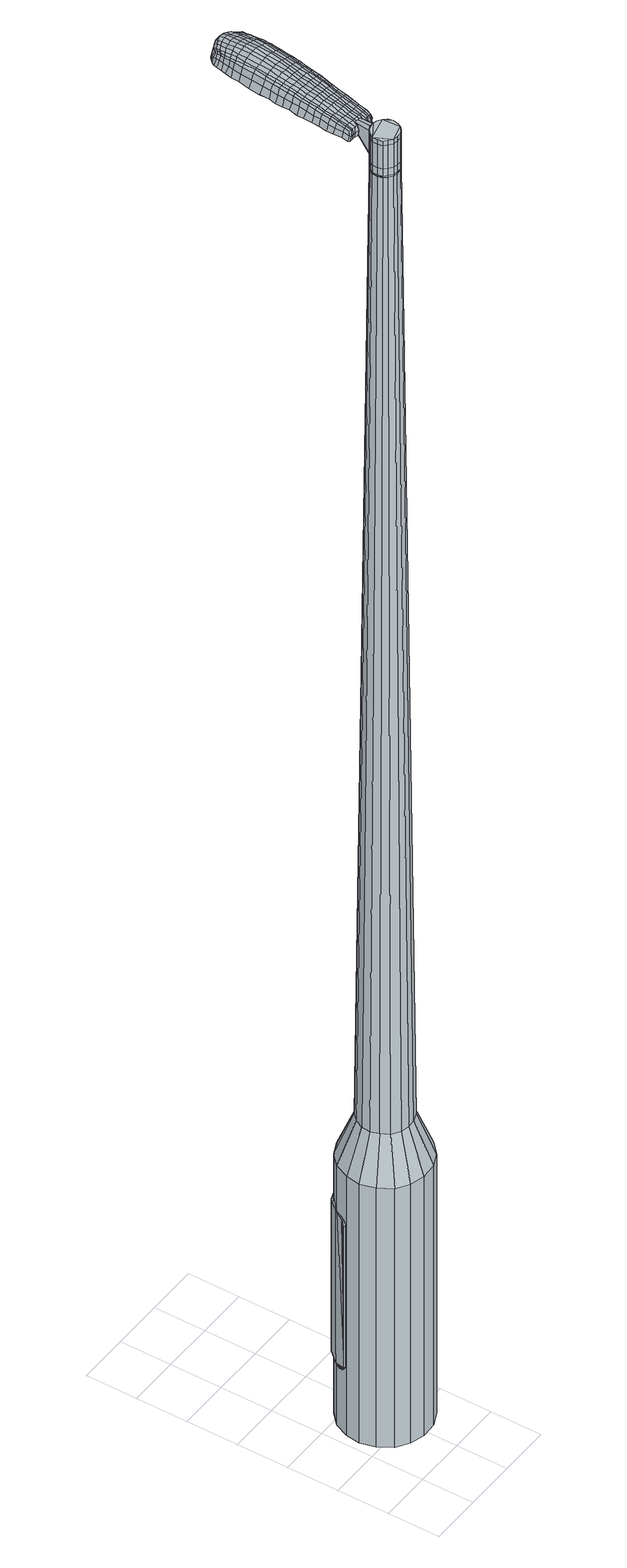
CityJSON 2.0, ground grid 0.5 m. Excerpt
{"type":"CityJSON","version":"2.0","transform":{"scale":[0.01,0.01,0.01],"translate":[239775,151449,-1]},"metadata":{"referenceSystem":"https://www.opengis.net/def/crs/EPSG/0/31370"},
"CityObjects":{
"object1":{"type":"GenericCityObject","attributes":{"cluster":864,"mean_distance_to_centroid":0.274,"new_centroid_x":239775.52,"new_centroid_y":151449.69,"mean_distance_to_camera":12.57,"H1":10.65,"H2":10.97,"Z_final":110.69,"cluster2":-1,"proj_x":239780.9,"proj_y":151450.23,"id_line":88898,"bearing_l":174.33,"distance":5.4,"orientation":"right","G_obj":84.33},"geometry":[{"type":"MultiSurface","lod":"2","boundaries":[[[0,1,2,3]],[[1,4,5,2]],[[4,6,7,5]],[[6,8,9,7]],[[8,10,11,9]],[[10,12,13,11]],[[12,14,15,13]],[[14,16,17,15]],[[16,18,19,17]],[[18,20,21,19]],[[20,22,23,21]],[[22,24,25,23]],[[24,26,27,25]],[[26,28,29,27]],[[28,30,31,29]],[[30,32,33,31]],[[32,34,35,33]],[[34,0,3,35]],[[36,37,38,39]],[[38,40,41,42]],[[41,43,42]],[[42,44,45,46]],[[45,47,46]],[[46,48,49,50]],[[49,51,50]],[[42,46,50,38]],[[50,52,39,38]],[[53,36,39]],[[2,5,7,35]],[[7,9,11,15]],[[11,13,15]],[[15,17,19,23]],[[19,21,23]],[[23,25,27,31]],[[27,29,31]],[[15,23,31,7]],[[31,33,35,7]],[[3,2,35]],[[1,0,54,55]],[[0,34,56,54]],[[34,32,57,56]],[[32,30,58,57]],[[30,28,59,58]],[[28,26,60,59]],[[26,24,61,60]],[[24,22,62,61]],[[22,20,63,62]],[[20,18,64,63]],[[18,16,65,64]],[[16,14,66,65]],[[14,12,67,66]],[[12,10,68,67]],[[10,8,69,68]],[[8,6,70,69]],[[6,4,71,70]],[[4,1,55,71]],[[55,54,72,73]],[[54,56,74,72]],[[56,57,75,74]],[[57,58,76,75]],[[58,59,77,76]],[[59,60,78,77]],[[60,61,79,78]],[[61,62,80,79]],[[62,63,81,80]],[[63,64,82,81]],[[64,65,83,82]],[[65,66,84,83]],[[66,67,85,84]],[[67,68,86,85]],[[68,69,87,86]],[[69,70,88,87]],[[70,71,89,88]],[[71,55,73,89]],[[72,90,91,73]],[[92,93,90,72]],[[75,94,93,92]],[[76,95,94,75]],[[96,97,95,76]],[[98,99,97,96]],[[100,101,99,98]],[[80,102,101,100]],[[81,103,102,80]],[[82,104,103,81]],[[105,106,104,82]],[[84,107,106,105]],[[108,109,107,84]],[[110,111,109,108]],[[112,113,111,110]],[[114,115,113,112]],[[89,116,115,114]],[[73,91,116,89]],[[117,118,119,120]],[[121,117,120,122]],[[123,121,122,124]],[[125,123,124,126]],[[127,125,126,128]],[[129,127,128,130]],[[131,129,130,132]],[[133,131,132,134]],[[135,133,134,136]],[[137,135,136,138]],[[139,137,138,140]],[[141,139,140,142]],[[143,141,142,144]],[[145,143,144,146]],[[147,145,146,148]],[[149,147,148,150]],[[74,92,72]],[[74,75,92]],[[77,96,76]],[[77,78,98,96]],[[78,79,100,98]],[[79,80,100]],[[83,105,82]],[[83,84,105]],[[85,108,84]],[[85,86,110,108]],[[86,87,112,110]],[[87,88,114,112]],[[88,89,114]],[[151,115,116]],[[151,152,113,115]],[[152,153,111,113]],[[153,154,109,111]],[[154,107,109]],[[155,106,107]],[[155,104,106]],[[156,101,102]],[[156,157,99,101]],[[157,158,97,99]],[[158,95,97]],[[159,93,94]],[[159,90,93]],[[39,52,149,160]],[[91,90,161,150]],[[53,39,160,118]],[[90,159,119,161]],[[36,53,118,117]],[[159,94,120,119]],[[37,36,117,121]],[[94,95,122,120]],[[38,37,121,123]],[[95,158,124,122]],[[40,38,123,125]],[[158,157,126,124]],[[41,40,125,127]],[[157,156,128,126]],[[43,41,127,129]],[[156,102,130,128]],[[42,43,129,131]],[[102,103,132,130]],[[44,42,131,133]],[[103,104,134,132]],[[45,44,133,135]],[[104,155,136,134]],[[47,45,135,137]],[[155,107,138,136]],[[46,47,137,139]],[[107,154,140,138]],[[48,46,139,141]],[[154,153,142,140]],[[49,48,141,143]],[[153,152,144,142]],[[51,49,143,145]],[[152,151,146,144]],[[50,51,145,147]],[[151,116,148,146]],[[52,50,147,149]],[[116,91,150,148]],[[149,150,162,163]],[[150,161,164,162]],[[161,119,165,164]],[[119,118,166,165]],[[118,160,167,166]],[[160,149,163,167]],[[168,169,170,171]],[[172,168,171,173]],[[168,172,174,175]],[[169,168,175,176]],[[177,178,179,180]],[[181,177,180,182]],[[177,181,183,184]],[[178,177,184,185]],[[186,187,188,189]],[[190,186,189,191]],[[186,190,192,193]],[[187,186,193,194]],[[195,196,197,198]],[[199,195,198,200]],[[195,199,201,202]],[[196,195,202,203]],[[204,205,206,207]],[[208,204,207,209]],[[204,208,210,211]],[[205,204,211,212]],[[213,214,215,216]],[[217,213,216,218]],[[213,217,219,220]],[[214,213,220,221]],[[222,223,224,225]],[[214,222,225,215]],[[222,214,221,226]],[[223,222,226,227]],[[228,229,230,231]],[[223,228,231,224]],[[228,223,227,232]],[[229,228,232,233]],[[234,172,173,235]],[[229,234,235,230]],[[234,229,233,236]],[[172,234,236,174]],[[237,238,239,240]],[[241,237,240,242]],[[237,241,243,244]],[[238,237,244,245]],[[246,247,248,249]],[[238,246,249,239]],[[246,238,245,250]],[[247,246,250,251]],[[252,253,254,255]],[[247,252,255,248]],[[252,247,251,256]],[[253,252,256,257]],[[258,259,260,261]],[[253,258,261,254]],[[258,253,257,262]],[[259,258,262,263]],[[264,169,176,265]],[[259,264,265,260]],[[264,259,263,266]],[[169,264,266,170]],[[267,268,269,270]],[[271,267,270,272]],[[267,271,273,274]],[[268,267,274,275]],[[276,277,278,279]],[[268,276,279,269]],[[276,268,275,280]],[[277,276,280,281]],[[282,283,284,285]],[[277,282,285,278]],[[282,277,281,286]],[[283,282,286,287]],[[288,181,182,289]],[[283,288,289,284]],[[288,283,287,290]],[[181,288,290,183]],[[291,292,293,294]],[[295,291,294,296]],[[291,295,297,298]],[[292,291,298,299]],[[300,301,302,303]],[[292,300,303,293]],[[300,292,299,304]],[[301,300,304,305]],[[306,307,308,309]],[[301,306,309,302]],[[306,301,305,310]],[[307,306,310,311]],[[312,313,314,315]],[[307,312,315,308]],[[312,307,311,316]],[[313,312,316,317]],[[318,178,185,319]],[[313,318,319,314]],[[318,313,317,320]],[[178,318,320,179]],[[321,207,206,322]],[[323,321,322,324]],[[321,323,325,326]],[[207,321,326,209]],[[327,323,324,328]],[[329,327,328,330]],[[327,329,331,332]],[[323,327,332,325]],[[333,329,330,334]],[[335,333,334,336]],[[333,335,337,338]],[[329,333,338,331]],[[339,335,336,340]],[[341,339,340,342]],[[339,341,343,344]],[[335,339,344,337]],[[345,341,342,346]],[[196,345,346,197]],[[345,196,203,347]],[[341,345,347,343]],[[348,349,194,193]],[[350,348,193,192]],[[348,350,351,352]],[[349,348,352,353]],[[354,355,353,352]],[[356,354,352,351]],[[354,356,357,358]],[[355,354,358,359]],[[360,361,359,358]],[[362,360,358,357]],[[360,362,363,364]],[[361,360,364,365]],[[366,367,365,364]],[[368,366,364,363]],[[366,368,201,199]],[[367,366,199,200]],[[369,370,371,372]],[[271,369,372,273]],[[369,271,272,373]],[[370,369,373,374]],[[375,190,191,376]],[[370,375,376,371]],[[375,370,374,377]],[[190,375,377,192]],[[378,379,380,381]],[[217,378,381,219]],[[378,217,218,382]],[[379,378,382,383]],[[384,385,386,387]],[[379,384,387,380]],[[384,379,383,388]],[[385,384,388,389]],[[390,187,194,391]],[[385,390,391,386]],[[390,385,389,392]],[[187,390,392,188]],[[393,394,395,396]],[[175,393,396,176]],[[393,175,174,397]],[[394,393,397,398]],[[399,400,401,402]],[[394,399,402,395]],[[399,394,398,403]],[[400,399,403,404]],[[405,198,197,406]],[[400,405,406,401]],[[405,400,404,407]],[[198,405,407,200]],[[408,409,410,411]],[[180,408,411,182]],[[408,180,179,412]],[[409,408,412,413]],[[414,202,201,415]],[[409,414,415,410]],[[414,409,413,416]],[[202,414,416,203]],[[417,418,419,420]],[[295,417,420,297]],[[417,295,296,421]],[[418,417,421,422]],[[423,208,209,424]],[[418,423,424,419]],[[423,418,422,425]],[[208,423,425,210]],[[426,427,428,429]],[[241,426,429,243]],[[426,241,242,430]],[[427,426,430,431]],[[432,433,434,435]],[[427,432,435,428]],[[432,427,431,436]],[[433,432,436,437]],[[438,205,212,439]],[[433,438,439,434]],[[438,433,437,440]],[[205,438,440,206]],[[441,442,431,430]],[[240,441,430,242]],[[441,240,239,443]],[[442,441,443,444]],[[445,446,437,436]],[[442,445,436,431]],[[445,442,444,447]],[[446,445,447,448]],[[449,322,206,440]],[[446,449,440,437]],[[449,446,448,450]],[[322,449,450,324]],[[451,452,453,454]],[[298,451,454,299]],[[451,298,297,420]],[[452,451,420,419]],[[455,326,325,456]],[[452,455,456,453]],[[455,452,419,424]],[[326,455,424,209]],[[457,458,444,443]],[[249,457,443,239]],[[457,249,248,459]],[[458,457,459,460]],[[461,462,448,447]],[[458,461,447,444]],[[461,458,460,463]],[[462,461,463,464]],[[465,328,324,450]],[[462,465,450,448]],[[465,462,464,466]],[[328,465,466,330]],[[467,468,469,470]],[[304,467,470,305]],[[467,304,299,454]],[[468,467,454,453]],[[471,332,331,472]],[[468,471,472,469]],[[471,468,453,456]],[[332,471,456,325]],[[473,474,460,459]],[[255,473,459,248]],[[473,255,254,475]],[[474,473,475,476]],[[477,478,464,463]],[[474,477,463,460]],[[477,474,476,479]],[[478,477,479,480]],[[481,334,330,466]],[[478,481,466,464]],[[481,478,480,482]],[[334,481,482,336]],[[483,484,485,486]],[[310,483,486,311]],[[483,310,305,470]],[[484,483,470,469]],[[487,338,337,488]],[[484,487,488,485]],[[487,484,469,472]],[[338,487,472,331]],[[489,490,476,475]],[[261,489,475,254]],[[489,261,260,491]],[[490,489,491,492]],[[493,494,480,479]],[[490,493,479,476]],[[493,490,492,495]],[[494,493,495,496]],[[497,340,336,482]],[[494,497,482,480]],[[497,494,496,498]],[[340,497,498,342]],[[499,500,501,502]],[[316,499,502,317]],[[499,316,311,486]],[[500,499,486,485]],[[503,344,343,504]],[[500,503,504,501]],[[503,500,485,488]],[[344,503,488,337]],[[505,506,492,491]],[[265,505,491,260]],[[505,265,176,396]],[[506,505,396,395]],[[507,508,496,495]],[[506,507,495,492]],[[507,506,395,402]],[[508,507,402,401]],[[509,346,342,498]],[[508,509,498,496]],[[509,508,401,406]],[[346,509,406,197]],[[510,511,413,412]],[[320,510,412,179]],[[510,320,317,502]],[[511,510,502,501]],[[512,347,203,416]],[[511,512,416,413]],[[512,511,501,504]],[[347,512,504,343]],[[513,514,374,373]],[[270,513,373,272]],[[513,270,269,515]],[[514,513,515,516]],[[517,350,192,377]],[[514,517,377,374]],[[517,514,516,518]],[[350,517,518,351]],[[519,520,521,522]],[[220,519,522,221]],[[519,220,219,381]],[[520,519,381,380]],[[523,524,525,526]],[[520,523,526,521]],[[523,520,380,387]],[[524,523,387,386]],[[527,349,353,528]],[[524,527,528,525]],[[527,524,386,391]],[[349,527,391,194]],[[529,530,516,515]],[[279,529,515,269]],[[529,279,278,531]],[[530,529,531,532]],[[533,356,351,518]],[[530,533,518,516]],[[533,530,532,534]],[[356,533,534,357]],[[535,536,537,538]],[[226,535,538,227]],[[535,226,221,522]],[[536,535,522,521]],[[539,540,541,542]],[[536,539,542,537]],[[539,536,521,526]],[[540,539,526,525]],[[543,355,359,544]],[[540,543,544,541]],[[543,540,525,528]],[[355,543,528,353]],[[545,546,532,531]],[[285,545,531,278]],[[545,285,284,547]],[[546,545,547,548]],[[549,362,357,534]],[[546,549,534,532]],[[549,546,548,550]],[[362,549,550,363]],[[551,552,553,554]],[[232,551,554,233]],[[551,232,227,538]],[[552,551,538,537]],[[555,556,557,558]],[[552,555,558,553]],[[555,552,537,542]],[[556,555,542,541]],[[559,361,365,560]],[[556,559,560,557]],[[559,556,541,544]],[[361,559,544,359]],[[561,562,548,547]],[[289,561,547,284]],[[561,289,182,411]],[[562,561,411,410]],[[563,368,363,550]],[[562,563,550,548]],[[563,562,410,415]],[[368,563,415,201]],[[564,565,398,397]],[[236,564,397,174]],[[564,236,233,554]],[[565,564,554,553]],[[566,567,404,403]],[[565,566,403,398]],[[566,565,553,558]],[[567,566,558,557]],[[568,367,200,407]],[[567,568,407,404]],[[568,567,557,560]],[[367,568,560,365]],[[569,570,571,572]],[[572,571,573,574]],[[575,573,571,576]],[[576,571,570,577]],[[578,579,580,581]],[[581,580,582,583]],[[584,582,580,585]],[[585,580,579,586]],[[587,588,589,590]],[[590,589,591,592]],[[593,591,589,594]],[[594,589,588,595]],[[596,597,598,599]],[[599,598,600,601]],[[602,600,598,603]],[[603,598,597,604]],[[605,606,607,608]],[[608,607,609,610]],[[611,609,607,612]],[[612,607,606,613]],[[614,615,616,617]],[[617,616,618,619]],[[620,618,616,621]],[[621,616,615,622]],[[623,624,625,626]],[[626,625,615,614]],[[622,615,625,627]],[[627,625,624,628]],[[629,630,631,632]],[[632,631,624,623]],[[628,624,631,633]],[[633,631,630,634]],[[574,573,635,636]],[[636,635,630,629]],[[634,630,635,637]],[[637,635,573,575]],[[638,639,640,641]],[[641,640,642,643]],[[644,642,640,645]],[[645,640,639,646]],[[647,648,649,650]],[[650,649,639,638]],[[646,639,649,651]],[[651,649,648,652]],[[653,654,655,656]],[[656,655,648,647]],[[652,648,655,657]],[[657,655,654,658]],[[659,660,661,662]],[[662,661,654,653]],[[658,654,661,663]],[[663,661,660,664]],[[577,570,665,666]],[[666,665,660,659]],[[664,660,665,667]],[[667,665,570,569]],[[668,669,670,671]],[[671,670,672,673]],[[674,672,670,675]],[[675,670,669,676]],[[677,678,679,680]],[[680,679,669,668]],[[676,669,679,681]],[[681,679,678,682]],[[683,684,685,686]],[[686,685,678,677]],[[682,678,685,687]],[[687,685,684,688]],[[583,582,689,690]],[[690,689,684,683]],[[688,684,689,691]],[[691,689,582,584]],[[692,693,694,695]],[[695,694,696,697]],[[698,696,694,699]],[[699,694,693,700]],[[701,702,703,704]],[[704,703,693,692]],[[700,693,703,705]],[[705,703,702,706]],[[707,708,709,710]],[[710,709,702,701]],[[706,702,709,711]],[[711,709,708,712]],[[713,714,715,716]],[[716,715,708,707]],[[712,708,715,717]],[[717,715,714,718]],[[586,579,719,720]],[[720,719,714,713]],[[718,714,719,721]],[[721,719,579,578]],[[605,608,722,723]],[[723,722,724,725]],[[726,724,722,727]],[[727,722,608,610]],[[725,724,728,729]],[[729,728,730,731]],[[732,730,728,733]],[[733,728,724,726]],[[731,730,734,735]],[[735,734,736,737]],[[738,736,734,739]],[[739,734,730,732]],[[737,736,740,741]],[[741,740,742,743]],[[744,742,740,745]],[[745,740,736,738]],[[743,742,746,747]],[[747,746,597,596]],[[604,597,746,748]],[[748,746,742,744]],[[595,749,750,594]],[[594,750,751,593]],[[752,751,750,753]],[[753,750,749,754]],[[754,755,756,753]],[[753,756,757,752]],[[758,757,756,759]],[[759,756,755,760]],[[760,761,762,759]],[[759,762,763,758]],[[764,763,762,765]],[[765,762,761,766]],[[766,767,768,765]],[[765,768,769,764]],[[602,769,768,600]],[[600,768,767,601]],[[770,771,772,773]],[[773,772,672,674]],[[673,672,772,774]],[[774,772,771,775]],[[592,591,776,777]],[[777,776,771,770]],[[775,771,776,778]],[[778,776,591,593]],[[779,780,781,782]],[[782,781,618,620]],[[619,618,781,783]],[[783,781,780,784]],[[785,786,787,788]],[[788,787,780,779]],[[784,780,787,789]],[[789,787,786,790]],[[595,588,791,792]],[[792,791,786,785]],[[790,786,791,793]],[[793,791,588,587]],[[794,795,796,797]],[[797,796,576,577]],[[575,576,796,798]],[[798,796,795,799]],[[800,801,802,803]],[[803,802,795,794]],[[799,795,802,804]],[[804,802,801,805]],[[596,599,806,807]],[[807,806,801,800]],[[805,801,806,808]],[[808,806,599,601]],[[809,810,811,812]],[[812,811,581,583]],[[578,581,811,813]],[[813,811,810,814]],[[602,603,815,816]],[[816,815,810,809]],[[814,810,815,817]],[[817,815,603,604]],[[818,819,820,821]],[[821,820,696,698]],[[697,696,820,822]],[[822,820,819,823]],[[610,609,824,825]],[[825,824,819,818]],[[823,819,824,826]],[[826,824,609,611]],[[827,828,642,829]],[[829,642,644]],[[643,642,830]],[[830,642,828,831]],[[832,833,834,835]],[[835,834,828,827]],[[831,828,834,836]],[[836,834,833,837]],[[613,606,838,839]],[[839,838,833,832]],[[837,833,838,840]],[[840,838,606,605]],[[831,841,842,830]],[[830,842,641,643]],[[638,641,842,843]],[[843,842,841,844]],[[837,845,846,836]],[[836,846,841,831]],[[844,841,846,847]],[[847,846,845,848]],[[605,723,849,840]],[[840,849,845,837]],[[848,845,849,850]],[[850,849,723,725]],[[851,852,853,854]],[[854,853,699,700]],[[698,699,853,821]],[[821,853,852,818]],[[726,727,855,856]],[[856,855,852,851]],[[818,852,855,825]],[[825,855,727,610]],[[844,857,858,843]],[[843,858,650,638]],[[647,650,858,859]],[[859,858,857,860]],[[848,861,862,847]],[[847,862,857,844]],[[860,857,862,863]],[[863,862,861,864]],[[725,729,865,850]],[[850,865,861,848]],[[864,861,865,866]],[[866,865,729,731]],[[867,868,869,870]],[[870,869,705,706]],[[700,705,869,854]],[[854,869,868,851]],[[732,733,871,872]],[[872,871,868,867]],[[851,868,871,856]],[[856,871,733,726]],[[860,873,874,859]],[[859,874,656,647]],[[653,656,874,875]],[[875,874,873,876]],[[864,877,878,863]],[[863,878,873,860]],[[876,873,878,879]],[[879,878,877,880]],[[731,735,881,866]],[[866,881,877,864]],[[880,877,881,882]],[[882,881,735,737]],[[883,884,885,886]],[[886,885,711,712]],[[706,711,885,870]],[[870,885,884,867]],[[738,739,887,888]],[[888,887,884,883]],[[867,884,887,872]],[[872,887,739,732]],[[876,889,890,875]],[[875,890,662,653]],[[659,662,890,891]],[[891,890,889,892]],[[880,893,894,879]],[[879,894,889,876]],[[892,889,894,895]],[[895,894,893,896]],[[737,741,897,882]],[[882,897,893,880]],[[896,893,897,898]],[[898,897,741,743]],[[899,900,901,902]],[[902,901,717,718]],[[712,717,901,886]],[[886,901,900,883]],[[744,745,903,904]],[[904,903,900,899]],[[883,900,903,888]],[[888,903,745,738]],[[892,905,906,891]],[[891,906,666,659]],[[577,666,906,797]],[[797,906,905,794]],[[896,907,908,895]],[[895,908,905,892]],[[794,905,908,803]],[[803,908,907,800]],[[743,747,909,898]],[[898,909,907,896]],[[800,907,909,807]],[[807,909,747,596]],[[814,910,911,813]],[[813,911,721,578]],[[718,721,911,902]],[[902,911,910,899]],[[604,748,912,817]],[[817,912,910,814]],[[899,910,912,904]],[[904,912,748,744]],[[775,913,914,774]],[[774,914,671,673]],[[668,671,914,915]],[[915,914,913,916]],[[593,751,917,778]],[[778,917,913,775]],[[916,913,917,918]],[[918,917,751,752]],[[919,920,921,922]],[[922,921,621,622]],[[620,621,921,782]],[[782,921,920,779]],[[923,924,925,926]],[[926,925,920,919]],[[779,920,925,788]],[[788,925,924,785]],[[754,749,927,928]],[[928,927,924,923]],[[785,924,927,792]],[[792,927,749,595]],[[916,929,930,915]],[[915,930,680,668]],[[677,680,930,931]],[[931,930,929,932]],[[752,757,933,918]],[[918,933,929,916]],[[932,929,933,934]],[[934,933,757,758]],[[935,936,937,938]],[[938,937,627,628]],[[622,627,937,922]],[[922,937,936,919]],[[939,940,941,942]],[[942,941,936,935]],[[919,936,941,926]],[[926,941,940,923]],[[760,755,943,944]],[[944,943,940,939]],[[923,940,943,928]],[[928,943,755,754]],[[932,945,946,931]],[[931,946,686,677]],[[683,686,946,947]],[[947,946,945,948]],[[758,763,949,934]],[[934,949,945,932]],[[948,945,949,950]],[[950,949,763,764]],[[951,952,953,954]],[[954,953,633,634]],[[628,633,953,938]],[[938,953,952,935]],[[955,956,957,958]],[[958,957,952,951]],[[935,952,957,942]],[[942,957,956,939]],[[766,761,959,960]],[[960,959,956,955]],[[939,956,959,944]],[[944,959,761,760]],[[948,961,962,947]],[[947,962,690,683]],[[583,690,962,812]],[[812,962,961,809]],[[764,769,963,950]],[[950,963,961,948]],[[809,961,963,816]],[[816,963,769,602]],[[799,964,965,798]],[[798,965,637,575]],[[634,637,965,954]],[[954,965,964,951]],[[805,966,967,804]],[[804,967,964,799]],[[951,964,967,958]],[[958,967,966,955]],[[601,767,968,808]],[[808,968,966,805]],[[955,966,968,960]],[[960,968,767,766]],[[569,572,171,170]],[[572,574,173,171]],[[584,585,184,183]],[[585,586,185,184]],[[587,590,189,188]],[[590,592,191,189]],[[611,612,211,210]],[[612,613,212,211]],[[614,617,216,215]],[[617,619,218,216]],[[623,626,225,224]],[[626,614,215,225]],[[629,632,231,230]],[[632,623,224,231]],[[574,636,235,173]],[[636,629,230,235]],[[644,645,244,243]],[[645,646,245,244]],[[646,651,250,245]],[[651,652,251,250]],[[652,657,256,251]],[[657,658,257,256]],[[658,663,262,257]],[[663,664,263,262]],[[664,667,266,263]],[[667,569,170,266]],[[674,675,274,273]],[[675,676,275,274]],[[676,681,280,275]],[[681,682,281,280]],[[682,687,286,281]],[[687,688,287,286]],[[688,691,290,287]],[[691,584,183,290]],[[692,695,294,293]],[[695,697,296,294]],[[701,704,303,302]],[[704,692,293,303]],[[707,710,309,308]],[[710,701,302,309]],[[713,716,315,314]],[[716,707,308,315]],[[586,720,319,185]],[[720,713,314,319]],[[770,773,372,371]],[[773,674,273,372]],[[592,777,376,191]],[[777,770,371,376]],[[619,783,382,218]],[[783,784,383,382]],[[784,789,388,383]],[[789,790,389,388]],[[790,793,392,389]],[[793,587,188,392]],[[697,822,421,296]],[[822,823,422,421]],[[823,826,425,422]],[[826,611,210,425]],[[827,829,429,428]],[[829,644,243,429]],[[832,835,435,434]],[[835,827,428,435]],[[613,839,439,212]],[[839,832,434,439]],[[969,970,971,972]],[[973,974,972,971]],[[975,976,977,978]],[[979,980,981,982]],[[970,983,984,971]],[[985,973,971,984]],[[986,975,978,987]],[[988,989,980,979]],[[983,990,991,984]],[[991,992,985,984]],[[993,986,987,994]],[[995,989,988,996]],[[990,997,998,991]],[[998,999,992,991]],[[1000,993,994,1001]],[[1002,995,996,1003]],[[1004,1005,1006,1007]],[[1008,1009,1005,1004]],[[1008,1010,1011,1009]],[[1010,1012,1013,1011]],[[1014,1015,1016,1017]],[[1018,1019,1015,1014]],[[1020,1021,1019,1018]],[[1022,1023,1021,1020]],[[1017,1006,1005,1014]],[[1014,1005,1009,1018]],[[1009,1011,1020,1018]],[[1011,1013,1022,1020]],[[978,977,974,973]],[[987,978,973,985]],[[992,994,987,985]],[[999,1001,994,992]],[[979,982,976,975]],[[988,979,975,986]],[[996,988,986,993]],[[1003,996,993,1000]],[[980,1004,1007,981]],[[989,1008,1004,980]],[[1010,1008,989,995]],[[1012,1010,995,1002]],[[1024,1025,1026,1027]],[[1026,1028,1029,1030]],[[1026,1030,1031,1032]],[[1026,1032,1027]],[[1033,1024,1027,1034]],[[1035,1034,1027,1036]],[[1037,1036,1027]],[[1038,1026,1025,1039]],[[1040,1038,1039,1041]],[[1042,1040,1041,1043]],[[1044,1042,1043,1045]],[[1046,1044,1045,1047]],[[1047,1048,1049,1050]],[[1047,1050,1051,1052]],[[1047,1052,1053,1054]],[[1053,1055,1056,1057]],[[1053,1057,1058,1059]],[[1053,1059,1054]],[[1047,1054,1046]],[[1060,1061,1025,1024]],[[1062,1063,1028,1026]],[[1064,1065,1037,1027]],[[1061,1066,1039,1025]],[[1067,1062,1026,1038]],[[1066,1068,1041,1039]],[[1069,1067,1038,1040]],[[1068,1070,1043,1041]],[[1071,1069,1040,1042]],[[1070,1072,1045,1043]],[[1073,1071,1042,1044]],[[1072,1074,1047,1045]],[[1075,1073,1044,1046]],[[1074,1076,1048,1047]],[[1077,1078,1055,1053]],[[1079,1075,1046,1054]],[[1049,1048,1076,1080]],[[1050,1049,1080,1081]],[[1051,1050,1081,1082]],[[1052,1051,1082,1083]],[[1053,1052,1083,1077]],[[1084,1060,1024,1033]],[[1085,1084,1033,1034]],[[1086,1085,1034,1035]],[[1087,1086,1035,1036]],[[1065,1087,1036,1037]],[[1029,1028,1063,1088]],[[1056,1055,1078,1089]],[[1030,1029,1088,1090]],[[1031,1030,1090,1091]],[[1032,1031,1091,1092]],[[1027,1032,1092,1064]],[[1057,1056,1089,1093]],[[1058,1057,1093,1094]],[[1059,1058,1094,1095]],[[1054,1059,1095,1079]]]}]}
},
"vertices":[
[55,113,384],[69,109,384],[69,109,96],[55,113,96],[81,101,384],[81,101,96],[89,88,384],[89,88,96],[93,74,384],[93,74,96],[91,60,384],[91,60,96],[85,46,384],[85,46,96],[74,36,384],[74,36,96],[61,30,384],[61,30,96],[46,29,384],[46,29,96],[32,33,384],[32,33,96],[20,41,384],[20,41,96],[12,54,384],[12,54,96],[8,68,384],[8,68,96],[10,82,384],[10,82,96],[16,96,384],[16,96,96],[27,106,384],[27,106,96],[40,112,384],[40,112,96],[43,82,1524],[40,79,1524],[37,75,1524],[52,84,1524],[37,70,1524],[38,65,1524],[45,59,1524],[41,62,1524],[49,58,1524],[54,58,1524],[61,63,1524],[58,60,1524],[63,67,1524],[64,72,1524],[60,80,1524],[63,77,1524],[56,83,1524],[47,84,1524],[53,96,429],[61,94,429],[44,95,429],[36,92,429],[30,86,429],[26,78,429],[25,69,429],[28,61,429],[32,53,429],[40,48,429],[48,46,429],[57,47,429],[65,50,429],[71,56,429],[75,64,429],[76,73,429],[73,81,429],[68,89,429],[52,84,1483],[56,83,1483],[47,84,1483],[43,82,1483],[40,79,1483],[37,75,1483],[37,70,1483],[38,65,1483],[41,62,1483],[45,59,1483],[49,58,1483],[54,58,1483],[58,60,1483],[61,63,1483],[63,67,1483],[64,72,1483],[63,77,1483],[60,80,1483],[52,84,1485],[56,83,1485],[47,83,1483],[47,83,1485],[43,82,1485],[40,79,1485],[38,74,1483],[38,74,1485],[38,70,1483],[38,70,1485],[39,66,1483],[39,66,1485],[41,62,1485],[45,59,1485],[49,58,1485],[54,59,1483],[54,59,1485],[58,60,1485],[61,64,1483],[61,64,1485],[63,68,1483],[63,68,1485],[63,72,1483],[63,72,1485],[62,76,1483],[62,76,1485],[60,80,1485],[43,82,1519],[47,84,1519],[47,84,1493],[43,82,1493],[40,79,1519],[40,79,1493],[37,75,1519],[37,75,1493],[37,70,1519],[37,70,1493],[38,65,1519],[38,65,1493],[41,62,1519],[41,62,1493],[45,59,1519],[45,59,1493],[49,58,1519],[49,58,1493],[54,58,1519],[54,58,1493],[58,60,1519],[58,60,1493],[61,63,1519],[61,63,1493],[63,67,1519],[63,67,1493],[64,72,1519],[64,72,1493],[63,77,1519],[63,77,1493],[60,80,1519],[60,80,1493],[56,83,1519],[56,83,1493],[63,77,1485],[64,72,1485],[63,67,1485],[61,63,1485],[54,58,1485],[38,65,1485],[37,70,1485],[37,75,1485],[47,84,1485],[52,84,1519],[52,84,1493],[57,103,1513],[57,103,1518],[54,103,1513],[50,103,1513],[50,103,1518],[54,103,1518],[80,175,1519],[79,168,1518],[81,169,1509],[82,176,1510],[82,183,1519],[83,184,1510],[80,183,1526],[79,174,1525],[78,167,1525],[42,179,1519],[42,172,1518],[43,171,1525],[44,178,1525],[43,187,1519],[44,186,1526],[41,189,1510],[41,180,1510],[40,173,1509],[67,250,1519],[70,250,1519],[71,251,1513],[67,251,1513],[63,249,1519],[63,250,1513],[63,248,1524],[67,248,1524],[70,248,1524],[60,176,1530],[59,169,1529],[62,169,1529],[63,176,1530],[60,186,1531],[64,185,1531],[57,186,1530],[56,177,1530],[55,169,1529],[52,96,1512],[54,96,1512],[54,97,1517],[52,97,1517],[49,96,1512],[49,98,1517],[49,97,1506],[52,97,1506],[55,97,1506],[85,234,1519],[85,231,1519],[86,231,1512],[86,235,1512],[85,236,1518],[86,237,1512],[84,236,1522],[84,234,1523],[84,230,1524],[85,226,1519],[85,220,1519],[86,221,1512],[87,227,1512],[84,225,1524],[84,220,1525],[85,214,1519],[84,206,1519],[86,207,1511],[86,215,1511],[83,214,1526],[83,206,1526],[83,195,1519],[84,196,1510],[81,194,1526],[69,102,1513],[70,109,1513],[69,109,1518],[68,101,1517],[68,96,1512],[67,97,1516],[69,97,1506],[70,103,1507],[71,110,1507],[71,117,1514],[73,124,1515],[71,123,1520],[70,116,1519],[73,118,1507],[74,125,1507],[74,132,1515],[75,139,1516],[73,138,1522],[72,131,1521],[75,132,1508],[76,140,1508],[76,146,1517],[77,153,1517],[76,153,1524],[75,145,1523],[78,147,1508],[79,155,1509],[78,161,1518],[77,160,1524],[80,162,1509],[49,238,1519],[49,235,1519],[50,234,1524],[51,238,1523],[50,241,1518],[51,240,1522],[49,242,1512],[48,239,1512],[47,236,1512],[48,230,1519],[47,224,1519],[48,224,1525],[49,230,1524],[46,231,1512],[45,226,1512],[46,219,1519],[45,211,1519],[46,210,1526],[47,218,1526],[44,220,1511],[44,212,1511],[44,199,1519],[45,198,1526],[42,201,1510],[39,105,1513],[39,113,1513],[38,114,1507],[38,106,1507],[39,99,1512],[38,100,1506],[40,100,1516],[40,104,1517],[40,112,1518],[39,120,1514],[40,128,1515],[39,129,1507],[38,121,1507],[41,119,1519],[41,127,1520],[40,135,1515],[40,142,1516],[39,144,1508],[39,136,1508],[41,134,1521],[42,141,1522],[41,150,1517],[41,157,1517],[40,159,1509],[39,151,1508],[42,149,1523],[42,156,1524],[41,165,1518],[40,166,1509],[43,163,1524],[52,103,1519],[55,102,1519],[53,110,1520],[56,110,1520],[50,110,1520],[50,103,1519],[54,117,1522],[57,117,1522],[55,125,1523],[57,125,1523],[52,125,1523],[51,118,1521],[55,132,1524],[58,132,1524],[56,140,1525],[59,139,1525],[53,140,1525],[52,133,1524],[57,147,1526],[60,147,1526],[57,154,1527],[61,154,1527],[54,155,1527],[53,147,1526],[58,162,1528],[61,161,1528],[55,162,1528],[66,246,1527],[70,245,1527],[62,245,1526],[62,241,1527],[66,241,1528],[70,241,1528],[65,235,1529],[69,234,1529],[61,234,1528],[60,227,1530],[64,227,1530],[68,227,1530],[64,220,1531],[67,220,1531],[60,220,1530],[59,211,1531],[63,211,1531],[67,211,1531],[62,198,1531],[65,198,1531],[58,198,1531],[51,243,1518],[54,245,1519],[53,246,1513],[50,243,1513],[52,241,1523],[54,243,1523],[58,247,1519],[58,248,1513],[58,246,1524],[84,239,1518],[82,241,1518],[82,240,1523],[83,237,1523],[85,239,1513],[83,242,1513],[80,244,1519],[77,247,1519],[77,245,1524],[80,242,1523],[81,245,1513],[78,247,1513],[74,248,1519],[74,247,1524],[74,249,1513],[77,174,1528],[75,174,1528],[74,167,1528],[76,167,1527],[78,183,1528],[76,183,1529],[73,175,1529],[69,175,1530],[68,168,1529],[72,168,1528],[74,184,1529],[71,184,1530],[66,176,1530],[65,168,1529],[67,185,1531],[45,177,1528],[47,177,1529],[48,186,1529],[46,186,1528],[45,170,1527],[47,170,1528],[51,177,1529],[52,186,1530],[51,170,1528],[40,97,1512],[42,97,1512],[42,98,1517],[41,98,1517],[39,98,1506],[41,98,1506],[45,97,1512],[46,98,1517],[45,98,1506],[66,95,1512],[65,95,1512],[66,95,1506],[67,95,1506],[66,96,1517],[64,96,1517],[62,95,1512],[60,95,1512],[60,96,1506],[63,96,1506],[62,96,1517],[60,96,1517],[57,95,1512],[57,96,1506],[57,97,1517],[67,101,1519],[65,101,1519],[68,109,1520],[66,109,1520],[63,102,1519],[60,102,1519],[64,109,1520],[61,109,1520],[58,102,1519],[58,109,1520],[41,104,1519],[43,104,1519],[43,111,1520],[41,111,1520],[46,103,1519],[47,111,1520],[69,116,1521],[67,116,1521],[70,123,1522],[68,123,1522],[65,116,1521],[62,117,1521],[66,124,1522],[63,124,1523],[59,117,1522],[60,124,1523],[42,119,1521],[44,119,1521],[44,126,1522],[42,126,1522],[47,118,1521],[48,126,1522],[71,131,1523],[69,131,1523],[72,138,1524],[70,138,1524],[67,131,1523],[64,131,1524],[68,138,1525],[65,139,1525],[61,132,1524],[62,139,1525],[43,134,1523],[45,133,1523],[45,141,1524],[43,141,1524],[48,133,1524],[49,140,1525],[73,145,1525],[71,145,1525],[74,153,1526],[72,153,1526],[69,146,1526],[66,146,1526],[70,153,1527],[67,153,1527],[63,146,1526],[64,154,1527],[43,148,1525],[46,148,1525],[46,155,1526],[44,156,1526],[49,148,1526],[50,155,1527],[75,160,1527],[73,160,1527],[71,160,1527],[68,161,1528],[64,161,1528],[44,163,1527],[47,163,1527],[50,162,1528],[52,239,1525],[54,241,1525],[51,235,1526],[53,237,1526],[58,243,1526],[57,239,1527],[83,235,1525],[81,237,1525],[81,233,1526],[83,231,1525],[79,240,1525],[77,242,1526],[76,238,1527],[79,236,1526],[74,244,1526],[73,240,1527],[50,230,1526],[52,231,1527],[49,224,1527],[52,225,1528],[56,233,1528],[56,226,1529],[83,226,1526],[81,228,1527],[81,222,1528],[82,220,1527],[79,230,1527],[76,232,1528],[75,225,1529],[78,223,1528],[73,233,1528],[72,226,1530],[48,218,1528],[51,219,1529],[48,210,1528],[50,210,1529],[55,220,1529],[54,211,1530],[82,214,1528],[80,215,1528],[79,207,1529],[81,206,1528],[78,217,1529],[75,218,1530],[74,209,1530],[77,208,1530],[71,219,1530],[70,210,1531],[47,198,1529],[49,198,1529],[53,198,1530],[80,194,1528],[78,195,1529],[75,196,1530],[72,197,1530],[69,197,1531],[79,169,1509],[77,168,1518],[78,175,1518],[80,176,1509],[80,184,1519],[81,185,1510],[78,183,1525],[77,174,1525],[76,167,1525],[45,171,1525],[44,172,1518],[44,179,1518],[45,178,1525],[45,187,1519],[46,186,1525],[43,189,1510],[43,180,1509],[42,173,1509],[70,248,1513],[70,247,1519],[67,248,1519],[67,249,1513],[63,247,1519],[63,248,1513],[63,246,1524],[67,246,1524],[70,246,1524],[62,169,1528],[59,170,1528],[60,177,1529],[63,176,1529],[61,186,1529],[64,185,1529],[57,186,1529],[56,177,1529],[56,170,1528],[55,99,1516],[55,98,1512],[52,98,1512],[52,99,1516],[49,99,1512],[49,99,1516],[49,99,1506],[52,99,1506],[55,99,1506],[84,231,1512],[83,230,1519],[83,234,1518],[84,234,1512],[83,236,1518],[84,236,1512],[82,235,1522],[82,233,1523],[82,230,1523],[84,221,1512],[83,220,1519],[83,226,1519],[85,227,1512],[82,225,1524],[82,220,1525],[84,208,1511],[82,207,1519],[83,214,1519],[84,215,1511],[81,214,1525],[81,206,1526],[81,195,1519],[83,196,1510],[79,194,1526],[67,109,1518],[68,110,1513],[67,102,1513],[66,102,1517],[66,97,1512],[65,98,1515],[67,98,1506],[68,103,1506],[69,111,1507],[69,124,1520],[71,125,1514],[69,117,1514],[68,117,1519],[71,118,1507],[72,125,1507],[72,139,1522],[73,139,1516],[72,132,1515],[70,131,1521],[73,133,1508],[75,140,1508],[74,153,1523],[75,154,1517],[74,147,1516],[73,146,1522],[76,148,1508],[77,155,1508],[76,161,1517],[75,160,1524],[78,162,1509],[52,234,1523],[51,234,1519],[51,238,1518],[52,237,1523],[52,239,1518],[53,239,1522],[51,240,1512],[50,239,1512],[49,236,1512],[50,223,1525],[49,224,1519],[50,230,1519],[51,229,1524],[48,231,1512],[47,225,1512],[48,210,1526],[47,210,1519],[48,218,1519],[49,217,1525],[46,220,1511],[45,212,1511],[46,199,1519],[47,198,1526],[44,200,1510],[40,114,1507],[41,113,1513],[41,105,1513],[40,106,1506],[41,100,1512],[40,101,1506],[42,101,1515],[42,104,1517],[42,112,1518],[40,129,1507],[42,128,1514],[41,120,1514],[40,121,1507],[42,119,1519],[43,127,1520],[41,144,1508],[42,142,1516],[42,135,1515],[41,136,1508],[43,134,1521],[44,142,1522],[42,159,1508],[43,157,1517],[43,150,1516],[41,151,1508],[44,149,1522],[44,156,1523],[43,164,1517],[42,166,1509],[45,163,1524],[53,104,1518],[55,103,1518],[53,111,1519],[56,110,1519],[50,111,1519],[50,104,1518],[54,118,1520],[57,118,1520],[55,125,1521],[57,125,1521],[52,126,1521],[51,118,1520],[55,133,1523],[58,133,1523],[56,140,1524],[59,140,1524],[53,141,1524],[52,133,1523],[57,148,1525],[60,147,1525],[58,155,1526],[60,155,1526],[54,155,1526],[54,148,1525],[58,162,1527],[61,162,1527],[55,163,1527],[70,244,1526],[66,244,1526],[63,244,1525],[62,240,1526],[66,240,1526],[69,240,1526],[69,234,1528],[65,234,1528],[62,234,1527],[61,227,1528],[65,227,1529],[68,226,1529],[67,219,1530],[64,220,1530],[60,220,1529],[59,211,1530],[63,211,1530],[66,211,1530],[65,198,1530],[62,198,1530],[58,198,1530],[54,244,1513],[55,243,1518],[53,241,1518],[52,242,1512],[54,240,1523],[55,241,1523],[59,245,1519],[58,246,1513],[59,244,1523],[80,238,1523],[81,240,1518],[82,237,1518],[81,236,1523],[83,238,1512],[82,240,1512],[76,243,1523],[76,245,1519],[79,242,1519],[78,241,1523],[79,243,1513],[76,245,1513],[73,246,1519],[73,245,1524],[73,247,1513],[74,168,1527],[75,175,1527],[76,174,1527],[75,167,1526],[77,183,1527],[76,183,1528],[68,168,1528],[69,176,1528],[72,175,1528],[71,168,1527],[73,184,1528],[70,184,1529],[66,176,1529],[65,169,1528],[67,185,1529],[49,186,1528],[48,177,1527],[46,177,1527],[47,186,1527],[46,170,1526],[47,170,1527],[52,177,1528],[53,186,1528],[51,170,1527],[43,100,1516],[42,99,1512],[41,99,1512],[42,100,1516],[40,100,1506],[41,100,1506],[45,99,1512],[46,100,1516],[45,100,1506],[66,98,1506],[65,97,1512],[67,97,1506],[65,98,1516],[64,98,1516],[61,98,1506],[60,97,1512],[63,97,1512],[63,98,1506],[62,98,1516],[60,98,1516],[57,98,1512],[58,99,1506],[57,99,1516],[65,102,1518],[66,102,1518],[67,109,1519],[66,109,1519],[60,103,1518],[63,103,1518],[64,110,1519],[61,110,1519],[58,103,1518],[58,110,1519],[44,112,1519],[43,105,1518],[42,105,1518],[43,112,1519],[46,104,1518],[47,111,1519],[67,117,1520],[68,117,1520],[69,124,1521],[68,124,1521],[62,117,1520],[65,117,1520],[65,124,1521],[63,125,1521],[59,117,1520],[60,125,1521],[45,127,1521],[44,119,1520],[43,119,1520],[43,127,1521],[47,119,1520],[48,126,1521],[69,131,1522],[70,131,1522],[71,139,1523],[70,139,1523],[64,132,1522],[66,132,1522],[67,139,1523],[65,139,1524],[61,132,1523],[62,140,1524],[46,141,1523],[45,134,1522],[44,134,1522],[44,141,1523],[49,134,1522],[49,141,1523],[71,146,1524],[72,146,1524],[73,153,1525],[72,153,1525],[65,147,1525],[68,146,1524],[69,154,1525],[66,154,1526],[63,147,1525],[63,154,1526],[47,156,1525],[46,149,1524],[45,149,1524],[45,156,1525],[50,148,1524],[50,156,1525],[73,160,1526],[74,160,1526],[67,161,1527],[70,161,1526],[64,162,1527],[47,163,1526],[46,163,1526],[51,163,1526],[55,239,1524],[53,238,1524],[53,235,1525],[54,236,1525],[59,242,1525],[58,238,1525],[80,233,1525],[80,236,1524],[81,234,1524],[81,231,1525],[76,237,1526],[76,241,1525],[78,239,1524],[78,235,1525],[73,243,1525],[73,239,1526],[53,231,1526],[52,230,1526],[51,224,1526],[52,225,1527],[57,232,1526],[56,226,1527],[80,221,1527],[80,227,1526],[81,226,1526],[81,220,1526],[75,225,1528],[75,231,1527],[78,229,1526],[77,223,1527],[72,233,1527],[71,226,1528],[52,218,1527],[50,218,1527],[49,210,1527],[51,210,1528],[56,219,1528],[55,211,1529],[79,207,1528],[79,215,1527],[80,214,1527],[80,206,1527],[73,209,1529],[74,218,1529],[77,216,1528],[76,208,1528],[71,219,1529],[70,210,1530],[50,198,1528],[48,198,1528],[54,198,1529],[77,195,1528],[78,195,1528],[72,197,1529],[75,196,1529],[68,197,1530],[67,98,1508],[60,98,1508],[65,131,1509],[72,130,1509],[67,152,1510],[76,151,1510],[72,191,1512],[81,190,1512],[80,172,1511],[70,173,1511],[74,209,1513],[75,223,1514],[84,222,1514],[83,208,1513],[54,99,1508],[57,131,1509],[59,153,1510],[63,192,1512],[61,174,1511],[65,210,1513],[66,223,1514],[47,100,1508],[49,132,1509],[50,154,1510],[54,193,1512],[52,175,1511],[57,224,1514],[55,211,1513],[40,100,1508],[41,133,1509],[42,154,1510],[44,194,1512],[43,176,1511],[48,225,1514],[46,212,1513],[76,236,1514],[75,241,1514],[82,240,1514],[84,235,1514],[67,237,1514],[68,242,1514],[59,238,1514],[61,242,1514],[51,239,1514],[54,243,1514],[73,246,1515],[70,249,1515],[71,249,1515],[77,245,1515],[68,246,1515],[68,249,1515],[64,247,1515],[67,249,1515],[59,247,1515],[66,250,1515],[14,94,334],[16,97,334],[16,97,165],[9,84,171],[14,94,165],[12,90,165],[11,88,166],[10,86,167],[9,85,169],[12,90,334],[11,88,333],[10,86,332],[9,85,331],[9,84,328],[26,108,165],[26,108,334],[40,113,165],[40,113,334],[55,114,165],[55,114,334],[69,110,165],[69,110,334],[82,102,165],[82,102,334],[84,98,334],[86,95,334],[88,93,333],[89,91,332],[90,90,331],[90,90,328],[84,98,165],[90,90,171],[90,90,169],[89,91,167],[88,93,166],[86,95,165],[16,92,334],[18,96,334],[18,96,165],[16,92,165],[12,83,171],[12,83,328],[28,105,334],[28,105,165],[41,111,334],[41,111,165],[55,112,334],[55,112,165],[68,108,334],[68,108,165],[80,100,334],[80,100,165],[82,97,334],[88,88,328],[88,88,171],[82,97,165],[84,94,334],[86,92,333],[87,90,332],[87,89,331],[15,89,334],[13,87,333],[13,85,332],[12,84,331],[15,89,165],[87,89,169],[13,87,166],[13,85,167],[12,84,169],[87,90,167],[86,92,166],[84,94,165]
]}
